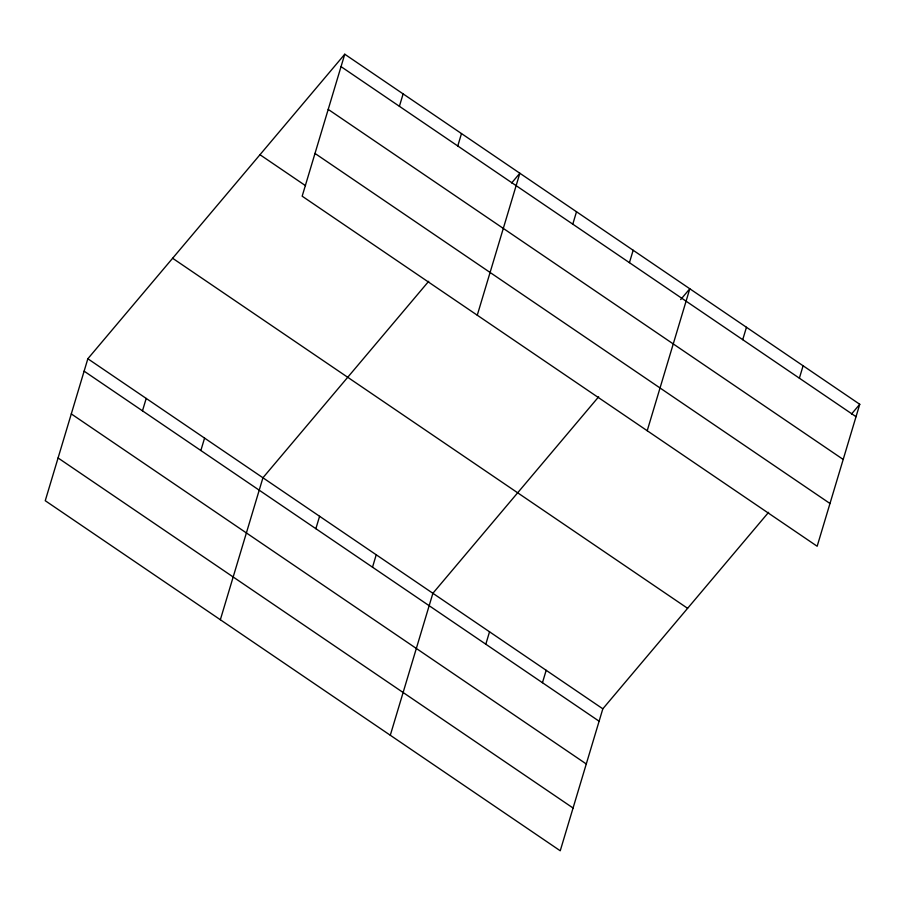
<?xml version="1.0" encoding="UTF-8"?>
<svg xmlns="http://www.w3.org/2000/svg" width="905" height="905" viewBox="0 0 905 905"><rect width="100%" height="100%" fill="white"/><g stroke="black" fill="none" stroke-linecap="round" stroke-linejoin="round"><path stroke-width="1.36" d="M344.76 54.221L302.168 196.193L817.158 546.247L859.75 404.286L344.76 54.221L87.842 358.753L45.25 500.714L560.24 850.779L602.832 708.807L768.594 512.321M142.481 410.836L146.203 398.426M200.853 450.509L204.575 438.099M220.345 619.733L262.936 477.772L428.71 281.285M399.399 106.304L403.132 93.894M315.868 528.69L319.589 516.28M457.772 145.977L461.493 133.567M372.509 567.197L376.231 554.788M477.263 315.212L519.855 173.24L511.653 182.968M390.293 735.256L432.884 593.295L598.646 396.809M572.786 224.157L576.508 211.747M485.804 644.213L489.537 631.792M629.428 262.665L633.161 250.255M542.457 682.709L546.179 670.3M647.211 430.723L689.802 288.763L680.684 299.566M742.734 339.68L746.455 327.271M799.375 378.188L803.097 365.778M851.548 414.004L859.75 404.286M341.038 66.631L856.028 416.696M328.21 109.392L843.2 459.446M314.997 153.443L829.987 503.497M259.984 154.721L305.505 185.661M172.629 258.264L687.608 608.318M87.842 358.753L602.832 708.807M84.12 371.163L599.11 721.217M71.291 413.913L586.282 763.978M58.078 457.964L573.069 808.018"/></g></svg>
